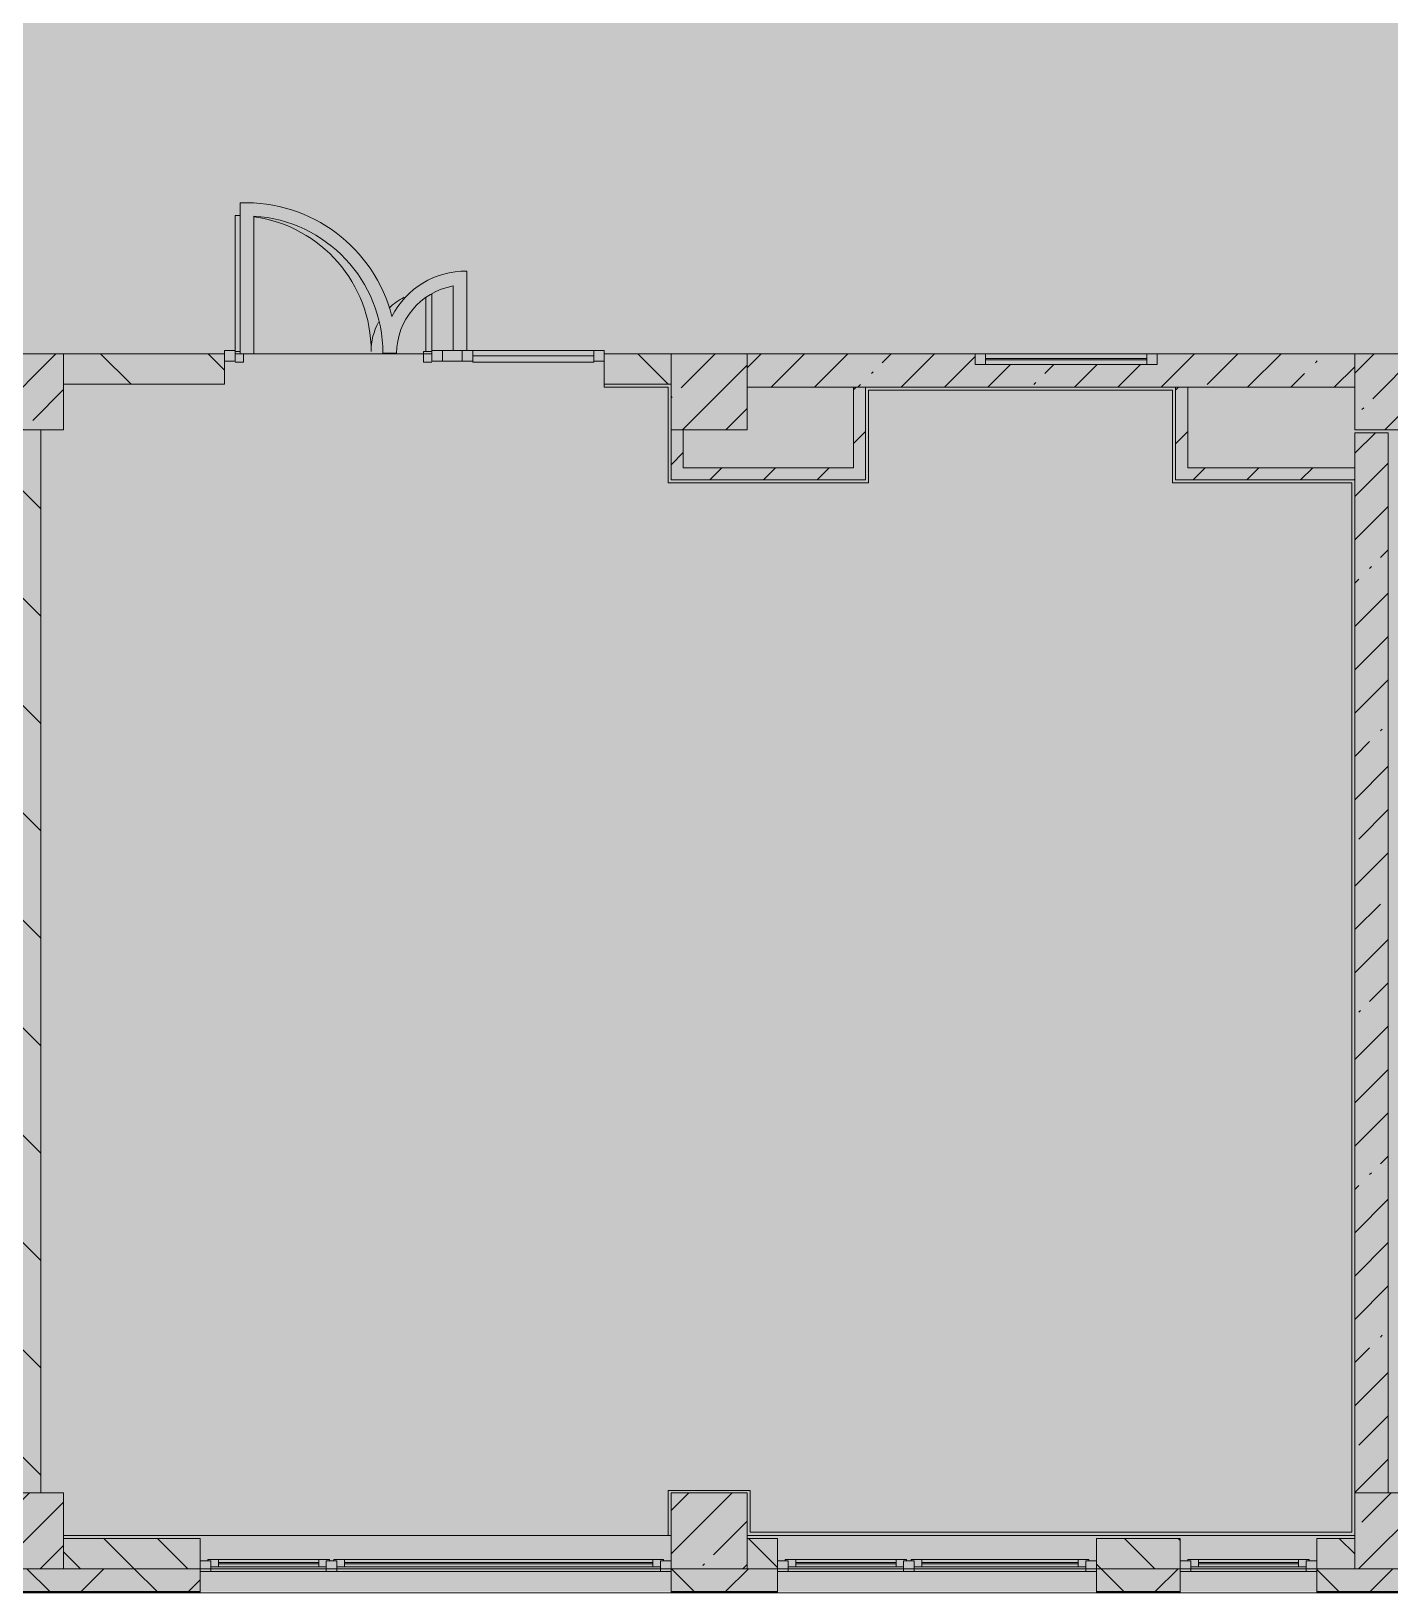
# Model space of a CAD drawing. Header units: millimetres. Extents: x 36059 to 234328, y -8553 to 29000.
# Drawn here: x 164016 to 172958, y -258 to 10024 of the extents above; entities that cross this region are included whole.
import ezdxf

# ---------------------------------------------------------------- set-up
doc = ezdxf.new("R2010")
doc.units = ezdxf.units.MM
doc.layers.add('A-DETL-GENF-2', color=7, linetype='Continuous', lineweight=9, true_color=0xc0c0c0, transparency=0.4)
for name, color, linetype, lineweight, true_color in [('A-DETL-GENF-4', 7, 'Continuous', 5, 0xb7b7b7), ('A-DOOR-2', 7, 'Continuous', 5, 0xe2e2e2), ('A-DOOR-3', 7, 'Continuous', 5, 0xb7b7b7), ('A-FLOR-1', 7, 'Continuous', 5, 0xb7b7b7), ('A-GLAZ-3', 7, 'Continuous', 5, 0x737373), ('A-GLAZ-CURT-2', 7, 'Continuous', 5, 0x737373), ('A-GLAZ-CWMG-2', 7, 'Continuous', 5, 0x737373), ('A-WALL-4', 7, 'Continuous', 5, 0x737373), ('A-WALL-5', 7, 'Continuous', 9, 0x737373), ('I-WALL-3', 7, 'Continuous', 5, 0x737373), ('S-COLS-4', 7, 'Continuous', 5, 0x737373)]:
    doc.layers.add(name, color=color, linetype=linetype, lineweight=lineweight, true_color=true_color)
for name, color, linetype, lineweight in [('A-GLAZ-CURT-3', 7, 'Continuous', 5), ('A-WALL', 7, 'Continuous', 9), ('A-WALL-3', 7, 'Continuous', 5), ('I-WALL-4', 7, 'Continuous', 5), ('S-COLS-3', 7, 'Continuous', 5)]:
    doc.layers.add(name, color=color, linetype=linetype, lineweight=lineweight)
pattern_1 = [(45, (107317.9, 0), (-285.1231, 285.1231), []), (45, (107603, 0), (-285.1231, 285.1231), [504.031, -100.806, 16.764, -84.042])]
pattern_2 = [(135, (107317.9, 0), (-353.5534, -353.5534), [])]
pattern_3 = [(45, (107317.9, 0), (-176.7767, 176.7767), [])]

# ---------------------------------------------------------------- blocks, each defined once
blk = doc.blocks.new('BSC_Колонна _Прямоугольная - 500х500-V60-3_10_2_птичка')
at = {"layer": 'S-COLS-3'}
h = blk.add_hatch(dxfattribs=at)
h.set_pattern_fill('FP_88', color=256, style=0, pattern_type=2)
h.set_pattern_definition([(45, (-61160, -7650), (-285.1231, 285.1231), []), (45, (-60874.88, -7650), (-285.123, 285.123), [504.031, -100.806, 16.764, -84.042])])
h.paths.add_polyline_path([(-250, -250), (250, -250), (250, 250), (-250, 250)])
at = {"layer": 'S-COLS-4'}
for p, q in [((250, 250), (-250, 250)), ((-250, 250), (-250, -250)), ((250, -250), (250, 250)), ((-250, -250), (250, -250))]:
    blk.add_line(p, q, dxfattribs=at)
blk = doc.blocks.new('BSC_Колонна _Прямоугольная - 500х500-V67-3_10_2_птичка')
at = {"layer": 'S-COLS-3'}
h = blk.add_hatch(dxfattribs=at)
h.set_pattern_fill('FP_95', color=256, style=0, pattern_type=2)
h.set_pattern_definition([(45, (-61160, -150), (-285.123, 285.123), []), (45, (-60874.88, -150), (-285.123, 285.123), [504.031, -100.806, 16.764, -84.042])])
h.paths.add_polyline_path([(-250, -250), (250, -250), (250, 250), (-250, 250)])
at = {"layer": 'S-COLS-4'}
for p, q in [((250, 250), (-250, 250)), ((-250, 250), (-250, -250)), ((250, -250), (250, 250)), ((-250, -250), (250, -250))]:
    blk.add_line(p, q, dxfattribs=at)
blk = doc.blocks.new('BSC_Колонна _Прямоугольная - 500х500-V68-3_10_2_птичка')
at = {"layer": 'S-COLS-3'}
h = blk.add_hatch(dxfattribs=at)
h.set_pattern_fill('FP_96', color=256, style=0, pattern_type=2)
h.set_pattern_definition([(45, (-65660, -150), (-285.1231, 285.1231), []), (45, (-65374.88, -150), (-285.1231, 285.1231), [504.031, -100.806, 16.764, -84.042])])
h.paths.add_polyline_path([(-250, -250), (250, -250), (250, 250), (-250, 250)])
at = {"layer": 'S-COLS-4'}
for p, q in [((250, 250), (-250, 250)), ((-250, 250), (-250, -250)), ((250, -250), (250, 250)), ((-250, -250), (250, -250))]:
    blk.add_line(p, q, dxfattribs=at)
blk = doc.blocks.new('BSC_Колонна _Прямоугольная - 500х500-V71-3_10_2_птичка')
at = {"layer": 'S-COLS-3'}
h = blk.add_hatch(dxfattribs=at)
h.set_pattern_fill('FP_99', color=256, style=0, pattern_type=2)
h.set_pattern_definition([(45, (-65660, -7650), (-285.1231, 285.1231), []), (45, (-65374.88, -7650), (-285.1231, 285.1231), [504.031, -100.806, 16.764, -84.042])])
h.paths.add_polyline_path([(-250, -250), (250, -250), (250, 22), (220, 22), (220, 30), (250, 30), (250, 250), (-250, 250), (-250, 30)])
at = {"layer": 'S-COLS-4'}
for p, q in [((220, 250), (-250, 250)), ((-250, 250), (-250, -250)), ((250, -250), (250, 22)), ((-250, -250), (250, -250))]:
    blk.add_line(p, q, dxfattribs=at)
blk = doc.blocks.new('BSC_Колонна _Прямоугольная - 500х500-V79-3_10_2_птичка')
at = {"layer": 'S-COLS-3'}
h = blk.add_hatch(dxfattribs=at)
h.set_pattern_fill('FP_116', color=256, style=0, pattern_type=2)
h.set_pattern_definition([(45, (-56660, -150), (-285.123, 285.123), []), (45, (-56374.88, -150), (-285.123, 285.123), [504.031, -100.806, 16.764, -84.042])])
h.paths.add_polyline_path([(-250, -250), (250, -250), (250, 250), (-250, 250), (-250, 80)])
at = {"layer": 'S-COLS-4'}
for p, q in [((250, 250), (-250, 250)), ((-250, 250), (-250, -250)), ((250, -250), (250, 250)), ((-250, -250), (250, -250))]:
    blk.add_line(p, q, dxfattribs=at)
blk = doc.blocks.new('BSC_Колонна _Прямоугольная - 500х500-V80-3_10_2_птичка')
at = {"layer": 'S-COLS-3'}
h = blk.add_hatch(dxfattribs=at)
h.set_pattern_fill('FP_117', color=256, style=0, pattern_type=2)
h.set_pattern_definition([(45, (-56660, -7650), (-285.123, 285.123), []), (45, (-56374.88, -7650), (-285.123, 285.123), [504.031, -100.806, 16.764, -84.042])])
h.paths.add_polyline_path([(-250, -250), (250, -250), (250, 250), (-250, 250)])
at = {"layer": 'S-COLS-4'}
for p, q in [((250, 250), (-250, 250)), ((-250, 250), (-250, -250)), ((250, -250), (250, 250)), ((-250, -250), (250, -250))]:
    blk.add_line(p, q, dxfattribs=at)
blk = doc.blocks.new('120_Окно_СКБ_2Ст - 120_Окно_СКБ_2Ст 3100х2500 _мал_створка слева_ 2-22446355-3_10_2_птичка')
at = {"layer": 'A-GLAZ-3'}
for p, q in [((-1550, -127), (-1550, -57)), ((-1550, -57), (-1480, -57)), ((1550, -57), (-1550, -57)), ((-1480, -57), (-1480, -127)), ((650, -87), (-1480, -87)), ((-1480, -87), (-1480, -127)), ((-1430, -137), (-1430, -87)), ((600, -137), (600, -87)), ((650, -127), (650, -57)), ((650, -57), (720, -57)), ((650, -127), (650, -87)), ((720, -57), (720, -127)), ((1480, -87), (720, -87)), ((720, -87), (720, -127)), ((770, -137), (770, -87)), ((1430, -137), (1430, -87)), ((1480, -127), (1480, -57)), ((1480, -57), (1550, -57)), ((1480, -127), (1480, -87)), ((1550, -57), (1550, -127)), ((-1480, -127), (-1550, -127)), ((-1550, -127), (-1500, -127)), ((-1480, -127), (-1500, -127)), ((-1500, -127), (-1500, -137)), ((-1500, -137), (670, -137)), ((670, -137), (-1500, -137)), ((-1430, -107), (600, -107)), ((600, -117), (-1430, -117)), ((720, -127), (650, -127)), ((670, -127), (650, -127)), ((670, -127), (700, -127)), ((670, -137), (670, -127)), ((720, -127), (700, -127)), ((700, -127), (700, -137)), ((700, -137), (1500, -137)), ((1500, -137), (700, -137)), ((770, -107), (1430, -107)), ((1430, -117), (770, -117)), ((1550, -127), (1480, -127)), ((1500, -127), (1480, -127)), ((1500, -127), (1550, -127)), ((1500, -137), (1500, -127))]:
    blk.add_line(p, q, dxfattribs=at)
blk = doc.blocks.new('120_Окно_СКБ_1Ст - 120_Окно_СКБ_1Ст 900х2500_h_-V86-3_10_2_птичка')
at = {"layer": 'A-GLAZ-3'}
for p, q in [((-450, -127), (-450, -57)), ((-450, -57), (-380, -57)), ((450, -57), (-450, -57)), ((-380, -57), (-380, -127)), ((380, -87), (-380, -87)), ((-380, -87), (-380, -127)), ((-330, -137), (-330, -87)), ((330, -137), (330, -87)), ((380, -127), (380, -57)), ((380, -57), (450, -57)), ((380, -127), (380, -87)), ((450, -57), (450, -127)), ((-380, -127), (-450, -127)), ((-450, -127), (-400, -127)), ((-380, -127), (-400, -127)), ((-400, -127), (-400, -137)), ((-400, -137), (400, -137)), ((400, -137), (-400, -137)), ((-330, -107), (330, -107)), ((330, -117), (-330, -117)), ((450, -127), (380, -127)), ((400, -127), (380, -127)), ((400, -127), (450, -127)), ((400, -137), (400, -127))]:
    blk.add_line(p, q, dxfattribs=at)
blk = doc.blocks.new('120_Окно_СКБ_2Ст - 120_Окно_СКБ_2Ст 2100х2400 _мал створка справа_-V87-3_10_2_птичка')
at = {"layer": 'A-GLAZ-3'}
for p, q in [((-1050, -127), (-1050, -57)), ((-1050, -57), (-980, -57)), ((1050, -57), (-1050, -57)), ((-980, -57), (-980, -127)), ((150, -87), (-980, -87)), ((-980, -87), (-980, -127)), ((-930, -137), (-930, -87)), ((100, -137), (100, -87)), ((150, -127), (150, -57)), ((150, -57), (220, -57)), ((150, -127), (150, -87)), ((220, -57), (220, -127)), ((980, -87), (220, -87)), ((220, -87), (220, -127)), ((270, -137), (270, -87)), ((930, -137), (930, -87)), ((980, -127), (980, -57)), ((980, -57), (1050, -57)), ((980, -127), (980, -87)), ((1050, -57), (1050, -127)), ((-980, -127), (-1050, -127)), ((-1050, -127), (-1000, -127)), ((-980, -127), (-1000, -127)), ((-1000, -127), (-1000, -137)), ((-1000, -137), (170, -137)), ((170, -137), (-1000, -137)), ((-930, -107), (100, -107)), ((100, -117), (-930, -117)), ((220, -127), (150, -127)), ((170, -127), (150, -127)), ((170, -127), (198, -127)), ((170, -137), (170, -127)), ((220, -127), (200, -127)), ((200, -127), (200, -137)), ((200, -137), (1000, -137)), ((1000, -137), (200, -137)), ((270, -107), (930, -107)), ((930, -117), (270, -117)), ((1050, -127), (980, -127)), ((1000, -127), (980, -127)), ((1000, -127), (1050, -127)), ((1000, -137), (1000, -127))]:
    blk.add_line(p, q, dxfattribs=at)
blk = doc.blocks.new('Прямоугольный импост - 50 x 70 мм-V220-3_10_2_птичка')
at = {"layer": 'A-GLAZ-CWMG-2'}
for p, q in [((-70, 35), (0, 35)), ((-70, -35), (-70, 35)), ((0, 35), (0, -35)), ((0, -35), (-70, -35))]:
    blk.add_line(p, q, dxfattribs=at)
blk = doc.blocks.new('Дверь_Витражная_остекление_ - ДВН_ДАО_Главный вход_1200 в свету-V229-3_10_2_птичка')
at = {"layer": 'A-DOOR-2'}
for points in [[(-647, 30), (-613, 35), (-613, 925), (-647, 921), (-647, 35)], [(607, 30), (647, 35), (647, 410), (607, 378), (607, 35)]]:
    blk.add_hatch(color=256, dxfattribs=at).paths.add_polyline_path(points)
at = {"layer": 'A-DETL-GENF-4'}
for p, q in [((-613, 925), (-647, 925)), ((-647, 925), (-647, 35)), ((607, 384), (607, 30)), ((647, 35), (647, 410)), ((-647, 30), (-613, 30)), ((-613, 30), (-647, 30)), ((-592, -40), (-592, 14)), ((592, -40), (592, 30)), ((592, 30), (647, 30)), ((607, 30), (647, 30)), ((-647, -40), (-592, -40)), ((647, -40), (592, -40))]:
    blk.add_line(p, q, dxfattribs=at)
at = {"layer": 'A-DOOR-3'}
for p, q in [((-647, 925), (-647, 35)), ((647, 410), (647, 35))]:
    blk.add_line(p, q, dxfattribs=at)
for centre, radius, start, end in [((-647, 30), 895, 87.7864, 90), ((-647, 30), 895, 360, 81.929), ((647, 30), 400, 116.9009, 134.5716), ((647, 30), 400, 151.2391, 180)]:
    blk.add_arc(centre, radius, start, end, dxfattribs=at)
blk = doc.blocks.new('Системная панель - Стемалит - 40мм-V222-3_10_2_птичка')
at = {"layer": 'A-GLAZ-CURT-2'}
for p, q in [((65, 35), (-65, 35)), ((-65, 35), (-65, -35)), ((65, -35), (65, 35)), ((-65, -35), (65, -35))]:
    blk.add_line(p, q, dxfattribs=at)
blk = doc.blocks.new('Прямоугольный импост - 50 x 70 мм-V223-3_10_2_птичка')
at = {"layer": 'A-GLAZ-CWMG-2'}
for p, q in [((-35, 35), (35, 35)), ((-35, -35), (-35, 35)), ((35, 35), (35, -35)), ((35, -35), (-35, -35))]:
    blk.add_line(p, q, dxfattribs=at)
blk = doc.blocks.new('Прямоугольный импост - 50 x 70 мм-V224-3_10_2_птичка')
at = {"layer": 'A-GLAZ-CWMG-2'}
for p, q in [((0, 35), (-70, 35)), ((-70, 35), (-70, -35)), ((0, -35), (0, 35)), ((-70, -35), (0, -35))]:
    blk.add_line(p, q, dxfattribs=at)
blk = doc.blocks.new('Системная панель - Стекло - 40мм-V230-3_10_2_птичка')
at = {"layer": 'A-GLAZ-CURT-3'}
h = blk.add_hatch(dxfattribs=at)
h.set_pattern_fill('FP_196', color=256, style=0, pattern_type=2)
h.set_pattern_definition([(45, (-60502.5, -7385.7), (-1414.214, 1414.214), [1000, -3000]), (45, (-61502.5, -7885.7), (-1414.214, 1414.214), [3000, -1000]), (45, (-59502.5, -8385.7), (-1414.214, 1414.214), [1000, -3000])])
h.paths.add_polyline_path([(398, -40), (398, 0), (-398, 0), (-398, -40), (-337, -40)])
at = {"layer": 'A-GLAZ-CURT-2'}
for p, q in [((398, 0), (-398, 0)), ((-398, 0), (-398, -40)), ((398, -40), (398, 0)), ((-398, -40), (398, -40))]:
    blk.add_line(p, q, dxfattribs=at)
blk = doc.blocks.new('Прямоугольный импост - 50 x 70 мм-V226-3_10_2_птичка')
at = {"layer": 'A-GLAZ-CWMG-2'}
for p, q in [((-35, 35), (35, 35)), ((-35, -35), (-35, 35)), ((35, 35), (35, -35)), ((35, -35), (-35, -35))]:
    blk.add_line(p, q, dxfattribs=at)
blk = doc.blocks.new('Прямоугольный импост - 50 x 70 мм-V227-3_10_2_птичка')
at = {"layer": 'A-GLAZ-CWMG-2'}
blk.add_line((42060, 7920), (41265, 7920), dxfattribs=at)
blk = doc.blocks.new('120_Окно_СКБ_1Ст - 120_Окно_СКБ_1Ст 400х1200 EI30-V233-3_10_2_птичка')
at = {"layer": 'A-GLAZ-3'}
for p, q in [((-600, 40), (-600, 110)), ((-600, 110), (-530, 110)), ((600, 110), (-600, 110)), ((-530, 110), (-530, 40)), ((530, 40), (530, 110)), ((530, 110), (600, 110)), ((600, 110), (600, 40)), ((-530, 40), (-600, 40)), ((-600, 40), (600, 40)), ((530, 80), (-530, 80)), ((530, 70), (-530, 70)), ((600, 40), (530, 40))]:
    blk.add_line(p, q, dxfattribs=at)

msp = doc.modelspace()

# ---------------------------------------------------------------- hatches: boundary and pattern name
at = {"layer": 'A-DETL-GENF-2'}
msp.add_hatch(color=256, dxfattribs=at).paths.add_polyline_path([(178169.8, -251.7), (183167.9, -251.7), (183167.9, 3288.3), (191887.9, 3288.3), (191887.9, 27348.3), (149227.9, 27348.3), (149227.9, 23888.3), (145628, 23888.3), (145628, -251.7), (177237.6, -251.7)])
at = {"layer": 'A-WALL-3'}
h = msp.add_hatch(dxfattribs=at)
h.set_pattern_fill('FP_107', color=256, style=0, pattern_type=2)
h.set_pattern_definition([(135, (107317.9, 0), (-176.7767, -176.7767), [])])
h.paths.add_polyline_path([(172576.6, -100), (172727.9, -100), (172727.9, 100), (172477.9, 100), (172477.9, -100)])
h.paths.add_polyline_path([(162322.4, -100), (162827.9, -100), (162827.9, 100), (162077.9, 100), (162077.9, -100)])
h.paths.add_polyline_path([(164227.9, -100), (165127.9, -100), (165127.9, 100), (164227.9, 100), (164227.9, -52.2)])
h.paths.add_polyline_path([(171577.9, -100), (171577.9, 100), (171027.9, 100), (171027.9, -100)])
h.paths.add_polyline_path([(168727.9, -100), (168927.9, -100), (168927.9, 100), (168727.9, 100), (168727.9, 42.9)])
h.paths.add_polyline_path([(155477.9, -100), (155477.9, 100), (155227.9, 100), (155227.9, -100)])
h.paths.add_polyline_path([(158327.9, -100), (158327.9, 100), (157577.9, 100), (157577.9, -100)])
h.paths.add_polyline_path([(151135.9, -100), (151627.9, -100), (151627.9, 100), (150727.9, 100), (150727.9, -100)])
h.paths.add_polyline_path([(159727.9, -100), (159977.9, -100), (159977.9, 100), (159727.9, 100), (159727.9, 33.3)])
h.paths.add_polyline_path([(150227.9, -100), (150227.9, 100), (149977.9, 100), (149977.9, -100)])
h.paths.add_polyline_path([(149077.9, -100), (149077.9, 100), (148457.9, 100), (148457.9, -100)])
h.paths.add_polyline_path([(145807.9, -100), (145857.9, -100), (145857.9, 100), (145807.9, 100)])
h = msp.add_hatch(dxfattribs=at)
h.set_pattern_fill('FP_109', color=256, style=0, pattern_type=2)
h.set_pattern_definition([(45, (107317.9, 0), (-353.5534, 353.5534), []), (135, (107317.9, 0), (-353.5534, -353.5534), [])])
h.paths.add_polyline_path([(177977.9, -250), (177977.9, -100), (174377.9, -100), (174377.9, -250), (177237.6, -250)])
h.paths.add_polyline_path([(183017.9, -250), (183017.9, -100), (178877.9, -100), (178877.9, -250), (182830.9, -250)])
h.paths.add_polyline_path([(165119, -250), (165127.9, -250), (165127.9, -100), (163945, -100), (163945, -250), (164186.8, -250)])
h.paths.add_polyline_path([(168727.9, -250), (168927.9, -250), (168927.9, -100), (168227.9, -100), (168227.9, -250)])
h.paths.add_polyline_path([(171027.9, -250), (171577.9, -250), (171577.9, -100), (171027.9, -100)])
h.paths.add_polyline_path([(173227.9, -250), (173477.9, -250), (173477.9, -100), (172477.9, -100), (172477.9, -250), (172727.9, -250)])
at = {"layer": 'I-WALL-4'}
h = msp.add_hatch(dxfattribs=at)
h.set_pattern_fill('FP_108', color=256, style=0, pattern_type=2)
h.set_pattern_definition(pattern_2)
h.paths.add_polyline_path([(167915.6, 7700), (168227.9, 7700), (168227.9, 7900), (167787.9, 7900), (167787.9, 7700)])
h.paths.add_polyline_path([(164227.9, 7700), (165287.9, 7700), (165287.9, 7900), (164227.9, 7900)])
h = msp.add_hatch(dxfattribs=at)
h.set_pattern_fill('FP_105', color=256, style=0, pattern_type=2)
h.set_pattern_definition(pattern_1)
h.paths.add_polyline_path([(169507.9, 7680), (172727.9, 7680), (172727.9, 7900), (171427.9, 7900), (171427.9, 7830), (170227.9, 7830), (170227.9, 7900), (168727.9, 7900), (168727.9, 7680), (169427.9, 7680)])
h = msp.add_hatch(dxfattribs=at)
h.set_pattern_fill('FP_110', color=256, style=0, pattern_type=2)
h.set_pattern_definition(pattern_3)
h.paths.add_polyline_path([(169507.9, 7150), (169507.9, 7680), (169427.9, 7680), (169427.9, 7150)])
h = msp.add_hatch(dxfattribs=at)
h.set_pattern_fill('FP_110', color=256, style=0, pattern_type=2)
h.set_pattern_definition(pattern_3)
h.paths.add_polyline_path([(171627.9, 7070), (171627.9, 7680), (171547.9, 7680), (171547.9, 7070)])
h = msp.add_hatch(dxfattribs=at)
h.set_pattern_fill('FP_108', color=256, style=0, pattern_type=2)
h.set_pattern_definition(pattern_2)
h.paths.add_polyline_path([(163878.6, 400), (164078.6, 400), (164078.6, 7400), (163878.6, 7400), (163878.6, 808.9)])
h = msp.add_hatch(dxfattribs=at)
h.set_pattern_fill('FP_110', color=256, style=0, pattern_type=2)
h.set_pattern_definition(pattern_3)
h.paths.add_polyline_path([(168307.9, 7150), (168307.9, 7400), (168227.9, 7400), (168227.9, 7150)])
h = msp.add_hatch(dxfattribs=at)
h.set_pattern_fill('FP_105', color=256, style=0, pattern_type=2)
h.set_pattern_definition(pattern_1)
h.paths.add_polyline_path([(172727.9, 400), (172947.9, 400), (172947.9, 7380), (172727.9, 7380), (172727.9, 808.9)])
h = msp.add_hatch(dxfattribs=at)
h.set_pattern_fill('FP_110', color=256, style=0, pattern_type=2)
h.set_pattern_definition(pattern_3)
h.paths.add_polyline_path([(168227.9, 7070), (169507.9, 7070), (169507.9, 7150), (168227.9, 7150)])
h = msp.add_hatch(dxfattribs=at)
h.set_pattern_fill('FP_110', color=256, style=0, pattern_type=2)
h.set_pattern_definition(pattern_3)
h.paths.add_polyline_path([(172727.9, 7070), (172727.9, 7150), (171627.9, 7150), (171627.9, 7070), (171644.4, 7070)])

# ---------------------------------------------------------------- linework, layer by layer
at = {"layer": 'A-FLOR-1'}
for p, q in [((165391.9, 8894.4), (165391.9, 7900)), ((165481.9, 7900), (165481.9, 8806.8)), ((166882.1, 7920.7), (166882.1, 8443.9)), ((166792.1, 8346.4), (166792.1, 7920.7)), ((165391.9, 7900), (165357.9, 7900)), ((165391.9, 7900), (165481.9, 7900)), ((166652.9, 7900), (165481.9, 7900)), ((166330.5, 7903.5), (166420.6, 7903.5)), ((167787.9, 7680), (167787.9, 7700)), ((168207.9, 7680), (167787.9, 7680)), ((168207.9, 7050), (168207.9, 7680)), ((171527.9, 7660), (169527.9, 7660)), ((169527.9, 7660), (169527.9, 7050)), ((171527.9, 7050), (171527.9, 7660)), ((169527.9, 7050), (168207.9, 7050)), ((172707.9, 7050), (171527.9, 7050)), ((172707.9, 140), (172707.9, 7050)), ((168207.9, 120), (168207.9, 415)), ((168207.9, 415), (168747.9, 415)), ((168747.9, 415), (168747.9, 140)), ((168747.9, 140), (172707.9, 140))]:
    msp.add_line(p, q, dxfattribs=at)
for centre, radius, start, end in [((165425.6, 7900), 995, 14.33829, 91.93805), ((165425.5, 7903.5), 905, 360, 86.42904), ((166874.6, 7900), 544, 89.21005, 153.06648), ((166874.6, 7900), 454, 100.46985, 179.55829)]:
    msp.add_arc(centre, radius, start, end, dxfattribs=at)
at = {"layer": 'A-WALL'}
for p, q in [((163727.9, -253), (165127.9, -253)), ((168227.9, -253), (168927.9, -253)), ((171027.9, -253), (171577.9, -253)), ((172477.9, -253), (173477.9, -253))]:
    msp.add_line(p, q, dxfattribs=at)
at = {"layer": 'A-WALL-3'}
for q in [(157577.9, -258), (183175.9, -258)]:
    msp.add_line((172477.9, -258), q, dxfattribs=at)
at = {"layer": 'A-WALL-4'}
for p, q in [((165127.9, 100), (164227.9, 100)), ((165127.9, -258), (165127.9, 100)), ((168927.9, 100), (168727.9, 100)), ((168927.9, -258), (168927.9, 100)), ((171577.9, 100), (171027.9, 100)), ((171027.9, 100), (171027.9, -258)), ((171577.9, -258), (171577.9, 100)), ((172727.9, 100), (172477.9, 100)), ((172477.9, 100), (172477.9, -258)), ((165127.9, -100), (168227.9, -100)), ((168227.9, -100), (168227.9, -258)), ((168927.9, -100), (171027.9, -100)), ((171577.9, -100), (172477.9, -100))]:
    msp.add_line(p, q, dxfattribs=at)
at = {"layer": 'A-WALL-5'}
for p, q in [((169507.9, 7680), (169427.9, 7680)), ((171627.9, 7680), (171547.9, 7680)), ((172727.9, 7070), (172727.9, 7150)), ((164227.9, -100), (165127.9, -100)), ((168727.9, -100), (168927.9, -100)), ((171027.9, -100), (171577.9, -100)), ((172727.9, -100), (172477.9, -100)), ((163727.9, -250), (165127.9, -250)), ((168227.9, -250), (168927.9, -250)), ((171027.9, -250), (171577.9, -250)), ((172477.9, -250), (173477.9, -250))]:
    msp.add_line(p, q, dxfattribs=at)
at = {"layer": 'I-WALL-3'}
for p, q in [((165287.9, 7900), (164227.9, 7900)), ((165287.9, 7700), (165287.9, 7900)), ((168227.9, 7900), (167787.9, 7900)), ((167787.9, 7900), (167787.9, 7700)), ((170227.9, 7900), (168727.9, 7900)), ((172727.9, 7900), (171427.9, 7900)), ((164227.9, 7700), (165287.9, 7700)), ((167787.9, 7700), (168227.9, 7700)), ((168727.9, 7680), (169427.9, 7680)), ((169427.9, 7680), (169427.9, 7150)), ((169507.9, 7070), (169507.9, 7680)), ((169507.9, 7680), (171547.9, 7680)), ((171547.9, 7680), (171547.9, 7070)), ((171627.9, 7150), (171627.9, 7680)), ((171627.9, 7680), (172727.9, 7680)), ((164078.6, 400), (164078.6, 7400)), ((168227.9, 7400), (168227.9, 7070)), ((168307.9, 7150), (168307.9, 7400)), ((172727.9, 7380), (172727.9, 7150)), ((172947.9, 7380), (172727.9, 7380)), ((172947.9, 400), (172947.9, 7380)), ((169427.9, 7150), (168307.9, 7150)), ((172727.9, 7150), (171627.9, 7150)), ((168227.9, 7070), (169507.9, 7070)), ((171547.9, 7070), (172727.9, 7070)), ((172727.9, 7070), (172727.9, 400)), ((164227.9, 120), (168227.9, 120)), ((168727.9, 120), (172727.9, 120))]:
    msp.add_line(p, q, dxfattribs=at)

# ---------------------------------------------------------------- block references
at = {"layer": 'A-DOOR-3'}
msp.add_blockref('Дверь_Витражная_остекление_ - ДВН_ДАО_Главный вход_1200 в свету-V229-3_10_2_птичка', (166005.4, 7885.7), dxfattribs=at)
at = {"layer": 'A-GLAZ-3'}
msp.add_blockref('120_Окно_СКБ_1Ст - 120_Окно_СКБ_1Ст 400х1200 EI30-V233-3_10_2_птичка', (170827.9, 7790), dxfattribs=at)
at = {"layer": 'A-GLAZ-3', "rotation": 180}
for name, p in [('120_Окно_СКБ_2Ст - 120_Окно_СКБ_2Ст 3100х2500 _мал_створка слева_ 2-22446355-3_10_2_птичка', (166677.9, -175)), ('120_Окно_СКБ_2Ст - 120_Окно_СКБ_2Ст 2100х2400 _мал створка справа_-V87-3_10_2_птичка', (169977.9, -175)), ('120_Окно_СКБ_1Ст - 120_Окно_СКБ_1Ст 900х2500_h_-V86-3_10_2_птичка', (172027.9, -175))]:
    msp.add_blockref(name, p, dxfattribs=at)
at = {"layer": 'A-GLAZ-CURT-2'}
for name, p in [('Системная панель - Стемалит - 40мм-V222-3_10_2_птичка', (166787.9, 7885.7)), ('Системная панель - Стекло - 40мм-V230-3_10_2_птичка', (167320.4, 7885.7))]:
    msp.add_blockref(name, p, dxfattribs=at)
at = {"layer": 'A-GLAZ-CWMG-2', "rotation": 180}
msp.add_blockref('Прямоугольный импост - 50 x 70 мм-V224-3_10_2_птичка', (165287.9, 7885.7), dxfattribs=at)
at = {"layer": 'A-GLAZ-CWMG-2', "extrusion": (0, 0, -1), "rotation": 180}
for name, p in [('Прямоугольный импост - 50 x 70 мм-V223-3_10_2_птичка', (-166687.9, 7885.7)), ('Прямоугольный импост - 50 x 70 мм-V226-3_10_2_птичка', (-166887.9, 7885.7)), ('Прямоугольный импост - 50 x 70 мм-V220-3_10_2_птичка', (-167787.9, 7885.7))]:
    msp.add_blockref(name, p, dxfattribs=at)
at = {"layer": 'A-GLAZ-CWMG-2'}
msp.add_blockref('Прямоугольный импост - 50 x 70 мм-V227-3_10_2_птичка', (125657.9, 0.7), dxfattribs=at)
at = {"layer": 'S-COLS-4'}
for name, p in [('BSC_Колонна _Прямоугольная - 500х500-V80-3_10_2_птичка', (163977.9, 7650)), ('BSC_Колонна _Прямоугольная - 500х500-V60-3_10_2_птичка', (168477.9, 7650)), ('BSC_Колонна _Прямоугольная - 500х500-V71-3_10_2_птичка', (172977.9, 7650)), ('BSC_Колонна _Прямоугольная - 500х500-V79-3_10_2_птичка', (163977.9, 150)), ('BSC_Колонна _Прямоугольная - 500х500-V67-3_10_2_птичка', (168477.9, 150)), ('BSC_Колонна _Прямоугольная - 500х500-V68-3_10_2_птичка', (172977.9, 150))]:
    msp.add_blockref(name, p, dxfattribs=at)

doc.saveas('drawing.dxf')
